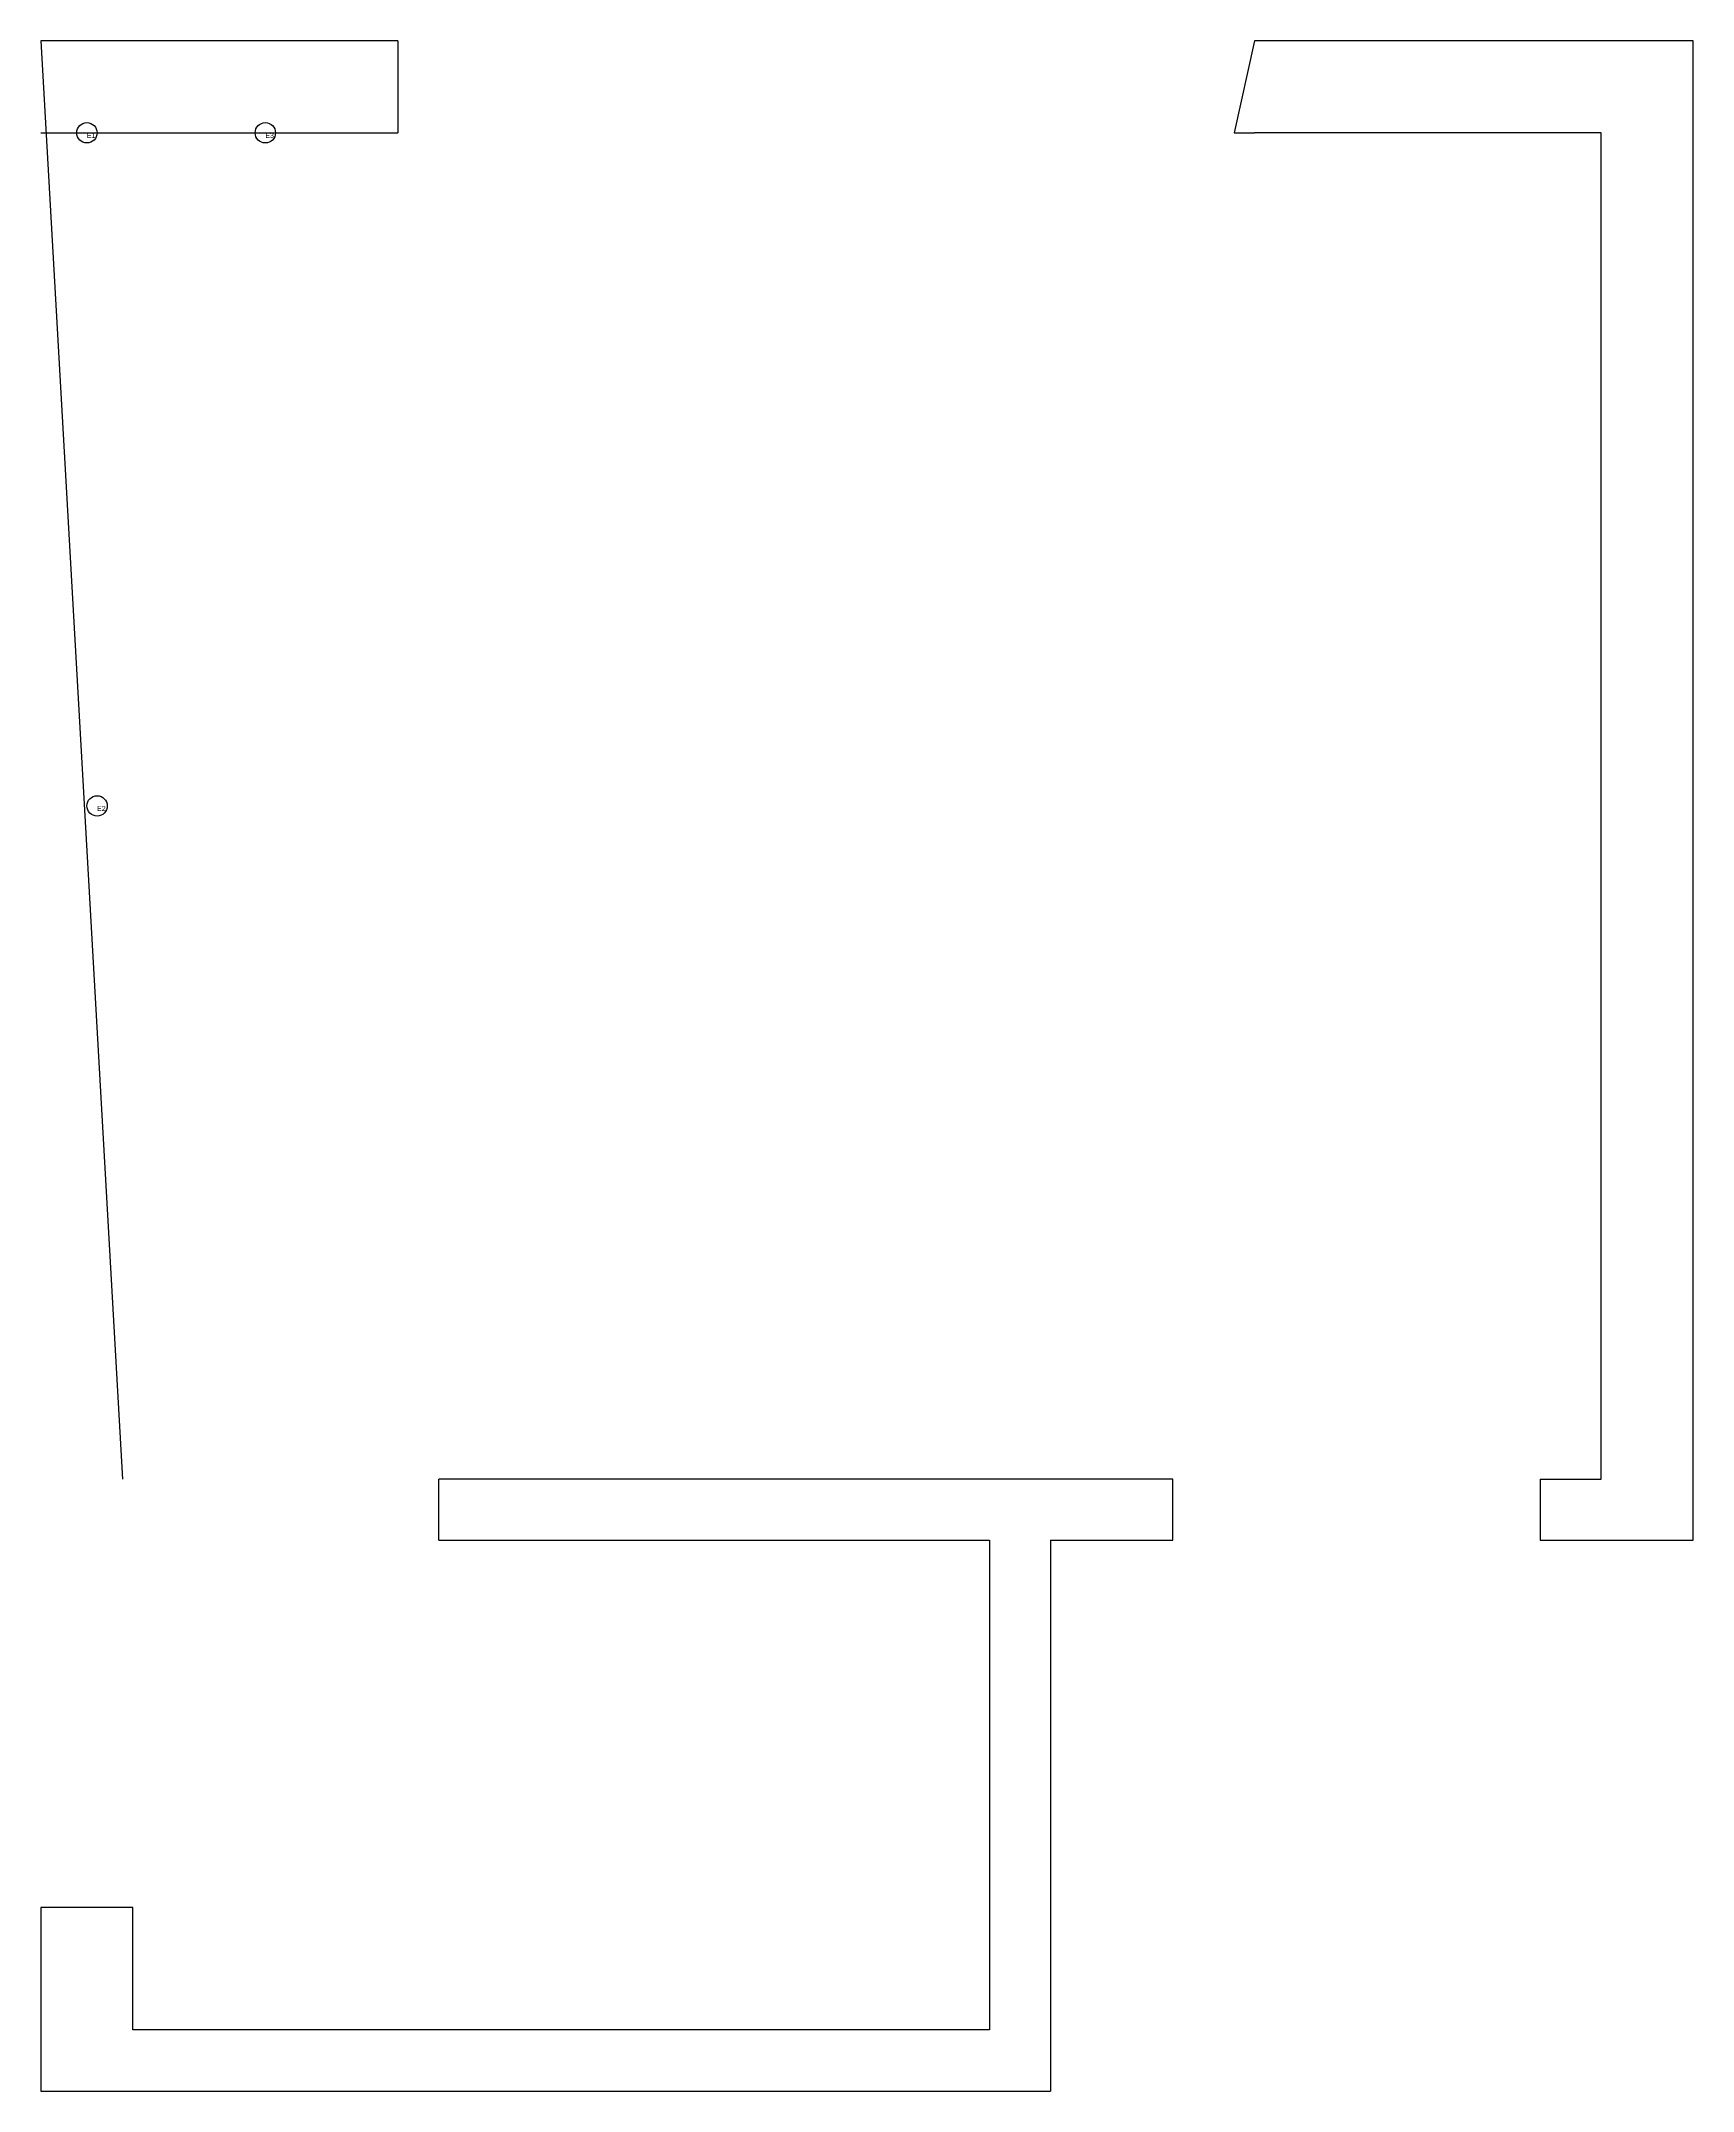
# Model space of a CAD drawing. Header units: metres. Extents: x 526 to 688, y 519 to 720.
import ezdxf

# ---------------------------------------------------------------- set-up
doc = ezdxf.new("R2010")
doc.units = ezdxf.units.M

msp = doc.modelspace()

# ---------------------------------------------------------------- linework, layer by layer
for p, q in [((561, 720), (526, 720)), ((526, 720), (534, 579)), ((561, 720), (561, 711)), ((645, 720), (643, 711)), ((688, 720), (645, 720)), ((688, 573), (688, 720)), ((526, 711), (561, 711)), ((643, 711), (645, 711)), ((679, 711), (645, 711)), ((679, 579), (679, 711)), ((565, 573), (565, 579)), ((637, 579), (565, 579)), ((637, 573), (637, 579)), ((673, 579), (679, 579)), ((673, 579), (673, 573)), ((565, 573), (619, 573)), ((619, 573), (619, 525)), ((625, 573), (637, 573)), ((625, 573), (625, 519)), ((673, 573), (688, 573)), ((535, 537), (526, 537)), ((526, 537), (526, 519)), ((535, 525), (535, 537)), ((619, 525), (535, 525)), ((526, 519), (625, 519))]:
    msp.add_line(p, q)
at = {"layer": 'debug', "color": 3}
for centre in [(530.5, 711), (548, 711), (531.5, 645)]:
    msp.add_circle(centre, 1, dxfattribs=at)

# ---------------------------------------------------------------- texts
at = {"layer": 'debug', "char_height": 0.5, "attachment_point": 1}
for s, insert in [('E1', (530.5, 711)), ('E3', (548, 711)), ('E2', (531.5, 645))]:
    msp.add_mtext(s, dxfattribs=dict(at, insert=insert))

doc.saveas('drawing.dxf')
